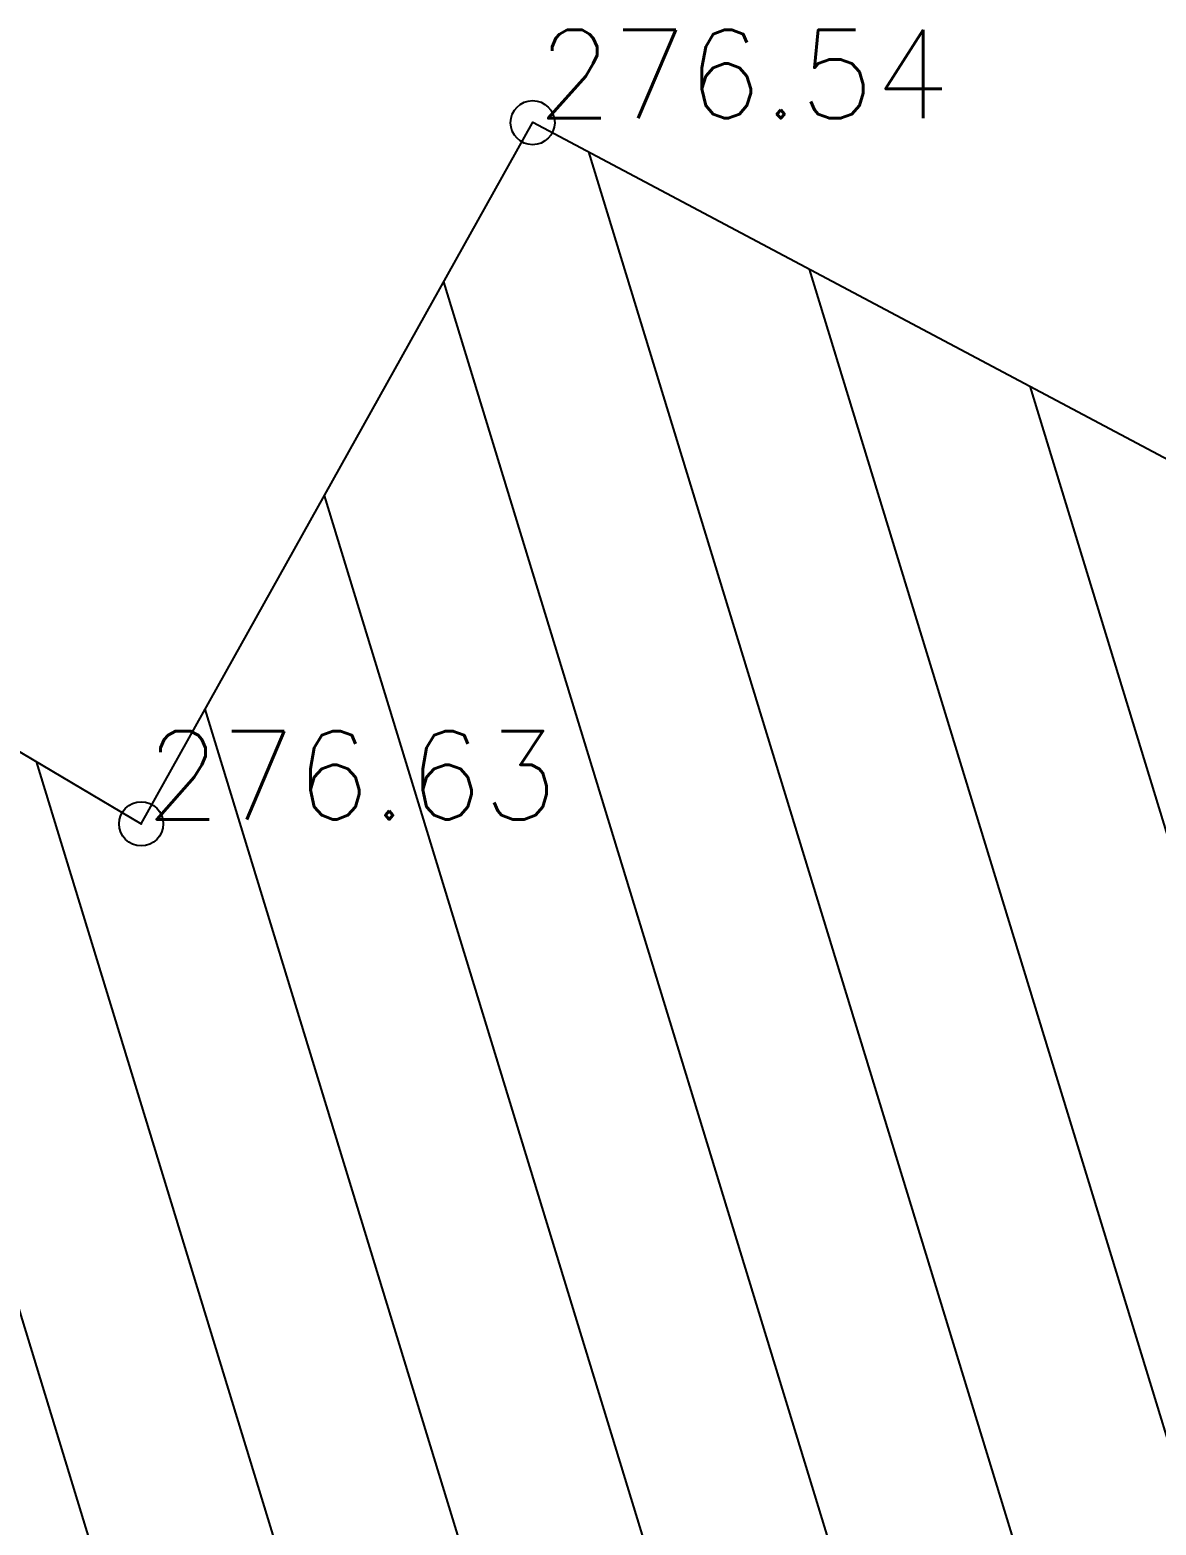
# Model space of a CAD drawing. Header units: millimetres. Extents: x 524954 to 526204, y 9523489 to 9524010.
# Drawn here: x 525312.48 to 525325.23, y 9523789.86 to 9523806.79 of the extents above; entities that cross this region are included whole.
import ezdxf

# ---------------------------------------------------------------- set-up
doc = ezdxf.new("R2010")
doc.units = ezdxf.units.MM
doc.header["$PDMODE"] = 32
doc.header["$PDSIZE"] = 0.5
for name, color, linetype in [('Bati', 6, 'Continuous'), ('Bati_H', 1, 'Continuous'), ('TopoAlt', 3, 'Continuous'), ('TOPOJIS', 7, 'Continuous')]:
    doc.layers.add(name, color=color, linetype=linetype)
doc.styles.add('Simplex 1.0', font='Simplex.shx', dxfattribs={"width": 0.99, "height": 1})

# ---------------------------------------------------------------- blocks, each defined once
blk = doc.blocks.new('TCPOINT M')
at = {"color": 0}
blk.add_point((0, 0), dxfattribs=at)
at = {"layer": 'TopoAlt', "style": 'Simplex 1.0', "width": 0.99}
blk.add_attdef('ALT', (0.15, 0.15), '', height=1, dxfattribs=at)

msp = doc.modelspace()

# ---------------------------------------------------------------- hatches: boundary and pattern name
at = {"layer": 'Bati_H'}
h = msp.add_hatch(dxfattribs=at)
h.set_pattern_fill('_U', color=256, scale=2, angle=-72.981, style=0, pattern_type=0)
h.set_pattern_definition([(287.018979527, (0, 0), (1.9124157077, 0.58537693926), [])])
h.paths.add_polyline_path([(525331.425, 9523798.704), (525322.695, 9523782.272), (525307.769, 9523790.138), (525312.166, 9523798.735), (525313.744, 9523797.799), (525318.176, 9523805.735), (525318.179, 9523805.741)])

# ---------------------------------------------------------------- linework, layer by layer
at = {"layer": 'Bati', "flags": 128}
msp.add_lwpolyline([(525331.425, 9523798.704), (525322.695, 9523782.272), (525307.769, 9523790.138), (525312.166, 9523798.735), (525313.744, 9523797.799), (525318.176, 9523805.735), (525318.179, 9523805.741)], close=True, dxfattribs=at)

# ---------------------------------------------------------------- block references
at = {"layer": 'TOPOJIS'}
ref = msp.add_blockref('TCPOINT M', (525318.176, 9523805.735, 276.54), dxfattribs=at)
ref.add_attrib('ALT', '276.54', (525318.226, 9523805.785, 276.54), dxfattribs={"layer": 'TopoAlt', "height": 1, "style": 'Simplex 1.0', "width": 0.99})
ref = msp.add_blockref('TCPOINT M', (525313.744, 9523797.799, 276.63), dxfattribs=at)
ref.add_attrib('ALT', '276.63', (525313.794, 9523797.849, 276.63), dxfattribs={"layer": 'TopoAlt', "height": 1, "style": 'Simplex 1.0', "width": 0.99})

doc.saveas('drawing.dxf')
